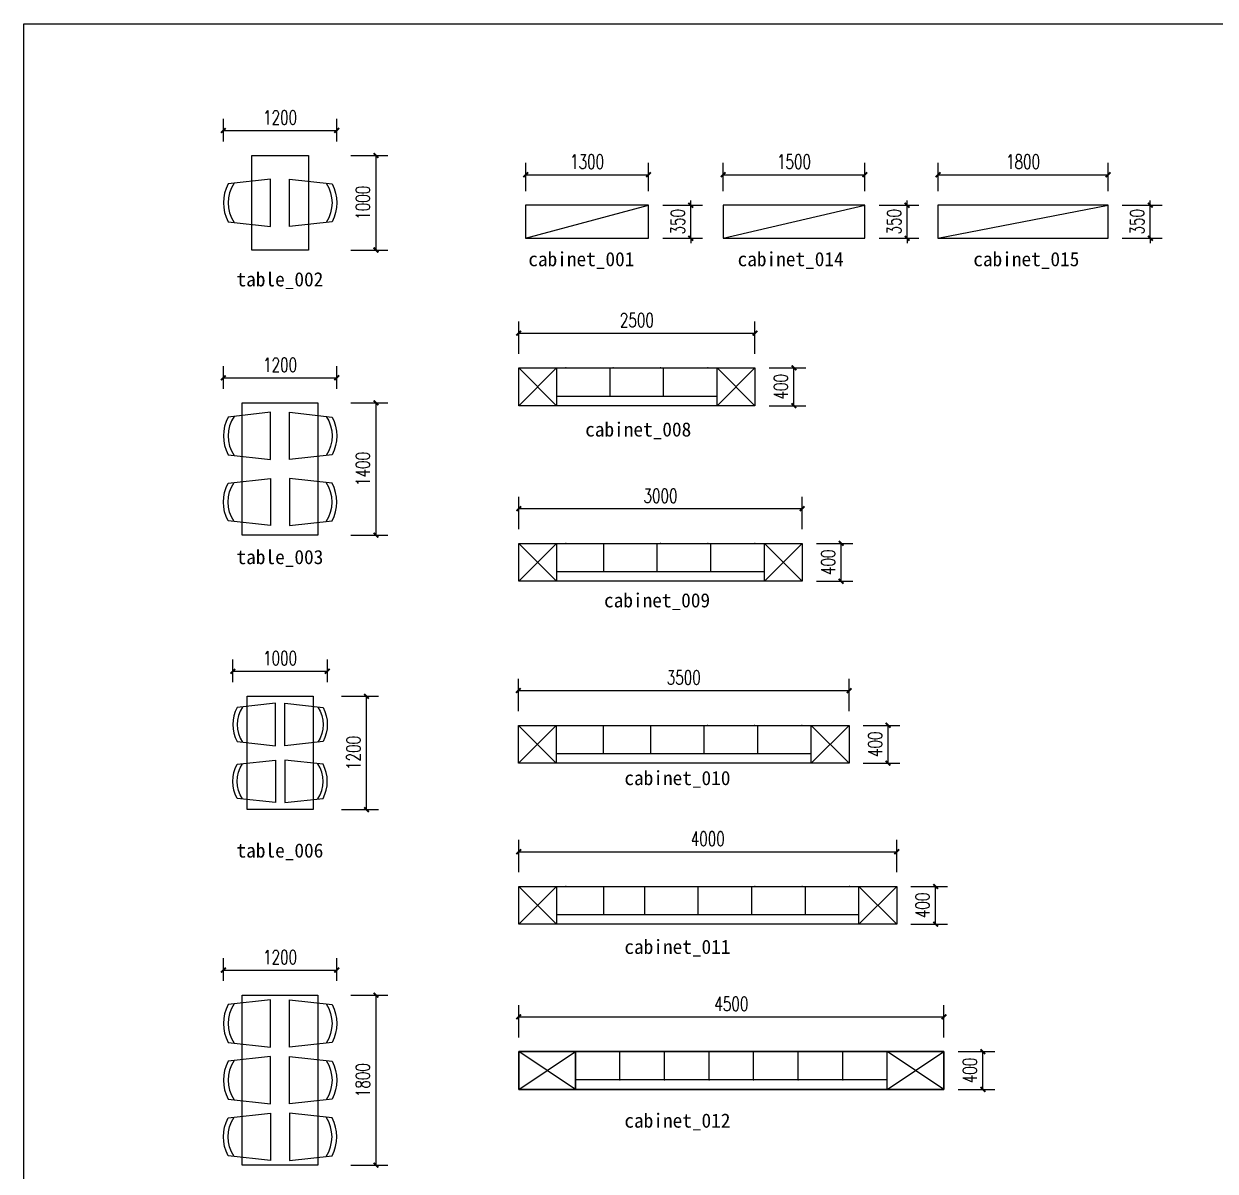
# Model space of a CAD drawing. Extents: x -39284 to 61125, y -120535 to -93658.
# Drawn here: x -39284 to -26676, y -107231 to -95085 of the extents above; entities that cross this region are included whole.
import ezdxf

# ---------------------------------------------------------------- set-up
doc = ezdxf.new("R2010")
doc.units = 0
doc.header["$LTSCALE"] = 1000
doc.header["$MEASUREMENT"] = 0
for name, color, linetype in [('PM-家具', 146, 'Continuous'), ('PUB_DIM', 3, 'Continuous'), ('WALL', 255, 'Continuous')]:
    doc.layers.add(name, color=color, linetype=linetype)
doc.styles.add('_TCH_DIM_T3', font='SIMPLEX', dxfattribs={"width": 0.705882, "bigfont": 'GBCBIG'})
doc.styles.get("Standard").update_dxf_attribs({"font": 'gbenor.shx', "bigfont": 'gbcbig.shx'})
doc.dimstyles.new('_TCH_ARCH&&50', dxfattribs={"dimtxt": 148.75, "dimasz": 50, "dimexe": 125, "dimexo": 150, "dimgap": 63.125, "dimtad": 1, "dimdec": 0, "dimzin": 0, "dimdsep": 46, "dimtxsty": '_TCH_DIM_T3', "dimblk": 'ARCHTICK', "dimcen": 0.09, "dimclrt": 7, "dimazin": 2, "dimtfac": 1, "dimtdec": 0, "dimtix": 1, "dimtmove": 2, "dimatfit": 3, "dimfxl": 50, "dimtolj": 1, "dimtzin": 0, "dimarcsym": 0})

# ---------------------------------------------------------------- blocks, each defined once
blk = doc.blocks.new('餐椅')
at = {"linetype": 'Continuous'}
blk.add_lwpolyline([(-37122, -100190), (-36672, -100240), (-36672, -99740), (-37122, -99790, 0.25)], format="xyb", close=True, dxfattribs=at)
at = {"color": 251, "linetype": 'Continuous'}
blk.add_arc((-36747, -99990), 375, 146.5109, 213.4891, dxfattribs=at)
blk = doc.blocks.new('450椅子')
at = {"linetype": 'Continuous'}
blk.add_lwpolyline([(-38284, -105674), (-37879, -105719), (-37879, -105269), (-38284, -105314, 0.25)], format="xyb", close=True, dxfattribs=at)
at = {"color": 251, "linetype": 'Continuous'}
blk.add_arc((-37947, -105494), 337, 146.5109, 213.4891, dxfattribs=at)
blk = doc.blocks.new('table003')
at = {"layer": 'PM-家具'}
blk.add_lwpolyline([(-36972, -99097), (-36172, -99097), (-36172, -100497), (-36972, -100497)], close=True, dxfattribs=at)
blk.add_blockref('餐椅', (0, 543), dxfattribs=at)
at = {"layer": 'PM-家具', "xscale": -1}
blk.add_blockref('餐椅', (-73144, 543), dxfattribs=at)
at = {"layer": 'PM-家具', "xscale": -1, "rotation": 180}
blk.add_blockref('餐椅', (0, -200137), dxfattribs=at)
at = {"layer": 'PM-家具', "rotation": 180}
blk.add_blockref('餐椅', (-73144, -200137), dxfattribs=at)
blk = doc.blocks.new('_ArchTick')
at = {"color": 0, "linetype": 'ByBlock', "const_width": 0.4}
blk.add_lwpolyline([(-0.5, -0.5), (0.5, 0.5)], dxfattribs=at)
blk = doc.blocks.new('*D83')
at = {"layer": 'Defpoints', "color": 0, "transparency": 16777216}
for p in [(-27809, -97005), (-27362, -97005), (-27809, -97355)]:
    blk.add_point(p, dxfattribs=at)
at = {"layer": 'PUB_DIM', "color": 0, "lineweight": -2, "transparency": 16777216}
for p, q in [((-27362, -97005), (-27362, -96955)), ((-27659, -97005), (-27237, -97005)), ((-27362, -97355), (-27362, -97005)), ((-27659, -97355), (-27237, -97355)), ((-27362, -97355), (-27362, -97405))]:
    blk.add_line(p, q, dxfattribs=at)
at = {"layer": 'PUB_DIM', "color": 0, "lineweight": -2, "transparency": 16777216, "xscale": 50, "yscale": 50, "zscale": 50}
for p, rotation in [((-27362, -97005), 270), ((-27362, -97355), 90)]:
    blk.add_blockref('_ArchTick', p, dxfattribs=dict(at, rotation=rotation))
at = {"layer": 'PUB_DIM', "color": 7, "transparency": 16777216, "insert": (-27500, -97180), "char_height": 148.8, "attachment_point": 5, "rotation": 90, "style": '_TCH_DIM_T3'}
blk.add_mtext('\\A1;350', dxfattribs=at)
blk = doc.blocks.new('*D84')
at = {"layer": 'Defpoints', "color": 0, "transparency": 16777216}
for p in [(-27809, -96682), (-29609, -97005), (-27809, -97005)]:
    blk.add_point(p, dxfattribs=at)
at = {"layer": 'PUB_DIM', "color": 0, "lineweight": -2, "transparency": 16777216}
for p, q in [((-29609, -96855), (-29609, -96557)), ((-27809, -96855), (-27809, -96557)), ((-29609, -96682), (-27809, -96682))]:
    blk.add_line(p, q, dxfattribs=at)
at = {"layer": 'PUB_DIM', "color": 0, "lineweight": -2, "transparency": 16777216, "xscale": 50, "yscale": 50, "zscale": 50, "rotation": 180}
blk.add_blockref('_ArchTick', (-29609, -96682), dxfattribs=at)
at = {"layer": 'PUB_DIM', "color": 0, "lineweight": -2, "transparency": 16777216, "xscale": 50, "yscale": 50, "zscale": 50}
blk.add_blockref('_ArchTick', (-27809, -96682), dxfattribs=at)
at = {"layer": 'PUB_DIM', "color": 7, "transparency": 16777216, "insert": (-28709, -96544), "char_height": 148.8, "attachment_point": 5, "style": '_TCH_DIM_T3'}
blk.add_mtext('\\A1;1800', dxfattribs=at)
blk = doc.blocks.new('*D85')
at = {"layer": 'Defpoints', "color": 0, "transparency": 16777216}
for p in [(-30383, -97005), (-29936, -97005), (-30383, -97355)]:
    blk.add_point(p, dxfattribs=at)
at = {"layer": 'PUB_DIM', "color": 0, "lineweight": -2, "transparency": 16777216}
for p, q in [((-29936, -97005), (-29936, -96955)), ((-30233, -97005), (-29811, -97005)), ((-29936, -97355), (-29936, -97005)), ((-30233, -97355), (-29811, -97355)), ((-29936, -97355), (-29936, -97405))]:
    blk.add_line(p, q, dxfattribs=at)
at = {"layer": 'PUB_DIM', "color": 0, "lineweight": -2, "transparency": 16777216, "xscale": 50, "yscale": 50, "zscale": 50}
for p, rotation in [((-29936, -97005), 270), ((-29936, -97355), 90)]:
    blk.add_blockref('_ArchTick', p, dxfattribs=dict(at, rotation=rotation))
at = {"layer": 'PUB_DIM', "color": 7, "transparency": 16777216, "insert": (-30074, -97180), "char_height": 148.8, "attachment_point": 5, "rotation": 90, "style": '_TCH_DIM_T3'}
blk.add_mtext('\\A1;350', dxfattribs=at)
blk = doc.blocks.new('*D86')
at = {"layer": 'Defpoints', "color": 0, "transparency": 16777216}
for p in [(-30383, -96682), (-31883, -97005), (-30383, -97005)]:
    blk.add_point(p, dxfattribs=at)
at = {"layer": 'PUB_DIM', "color": 0, "lineweight": -2, "transparency": 16777216}
for p, q in [((-31883, -96855), (-31883, -96557)), ((-30383, -96855), (-30383, -96557)), ((-31883, -96682), (-30383, -96682))]:
    blk.add_line(p, q, dxfattribs=at)
at = {"layer": 'PUB_DIM', "color": 0, "lineweight": -2, "transparency": 16777216, "xscale": 50, "yscale": 50, "zscale": 50, "rotation": 180}
blk.add_blockref('_ArchTick', (-31883, -96682), dxfattribs=at)
at = {"layer": 'PUB_DIM', "color": 0, "lineweight": -2, "transparency": 16777216, "xscale": 50, "yscale": 50, "zscale": 50}
blk.add_blockref('_ArchTick', (-30383, -96682), dxfattribs=at)
at = {"layer": 'PUB_DIM', "color": 7, "transparency": 16777216, "insert": (-31133, -96544), "char_height": 148.8, "attachment_point": 5, "style": '_TCH_DIM_T3'}
blk.add_mtext('\\A1;1500', dxfattribs=at)
blk = doc.blocks.new('*D87')
at = {"layer": 'Defpoints', "color": 0, "transparency": 16777216}
for p in [(-32673, -97005), (-32226, -97005), (-32673, -97355)]:
    blk.add_point(p, dxfattribs=at)
at = {"layer": 'PUB_DIM', "color": 0, "lineweight": -2, "transparency": 16777216}
for p, q in [((-32226, -97005), (-32226, -96955)), ((-32523, -97005), (-32101, -97005)), ((-32226, -97355), (-32226, -97005)), ((-32523, -97355), (-32101, -97355)), ((-32226, -97355), (-32226, -97405))]:
    blk.add_line(p, q, dxfattribs=at)
at = {"layer": 'PUB_DIM', "color": 0, "lineweight": -2, "transparency": 16777216, "xscale": 50, "yscale": 50, "zscale": 50}
for p, rotation in [((-32226, -97005), 270), ((-32226, -97355), 90)]:
    blk.add_blockref('_ArchTick', p, dxfattribs=dict(at, rotation=rotation))
at = {"layer": 'PUB_DIM', "color": 7, "transparency": 16777216, "insert": (-32363, -97180), "char_height": 148.8, "attachment_point": 5, "rotation": 90, "style": '_TCH_DIM_T3'}
blk.add_mtext('\\A1;350', dxfattribs=at)
blk = doc.blocks.new('*D88')
at = {"layer": 'Defpoints', "color": 0, "transparency": 16777216}
for p in [(-32673, -96682), (-33973, -97005), (-32673, -97005)]:
    blk.add_point(p, dxfattribs=at)
at = {"layer": 'PUB_DIM', "color": 0, "lineweight": -2, "transparency": 16777216}
for p, q in [((-33973, -96855), (-33973, -96557)), ((-32673, -96855), (-32673, -96557)), ((-33973, -96682), (-32673, -96682))]:
    blk.add_line(p, q, dxfattribs=at)
at = {"layer": 'PUB_DIM', "color": 0, "lineweight": -2, "transparency": 16777216, "xscale": 50, "yscale": 50, "zscale": 50, "rotation": 180}
blk.add_blockref('_ArchTick', (-33973, -96682), dxfattribs=at)
at = {"layer": 'PUB_DIM', "color": 0, "lineweight": -2, "transparency": 16777216, "xscale": 50, "yscale": 50, "zscale": 50}
blk.add_blockref('_ArchTick', (-32673, -96682), dxfattribs=at)
at = {"layer": 'PUB_DIM', "color": 7, "transparency": 16777216, "insert": (-33323, -96544), "char_height": 148.8, "attachment_point": 5, "style": '_TCH_DIM_T3'}
blk.add_mtext('\\A1;1300', dxfattribs=at)
blk = doc.blocks.new('*D89')
at = {"layer": 'Defpoints', "color": 0, "transparency": 16777216}
for p in [(-29546, -105965), (-29134, -105965), (-29546, -106365)]:
    blk.add_point(p, dxfattribs=at)
at = {"layer": 'PUB_DIM', "color": 0, "lineweight": -2, "transparency": 16777216}
for p, q in [((-29396, -105965), (-29009, -105965)), ((-29134, -106365), (-29134, -105965)), ((-29396, -106365), (-29009, -106365))]:
    blk.add_line(p, q, dxfattribs=at)
at = {"layer": 'PUB_DIM', "color": 0, "lineweight": -2, "transparency": 16777216, "xscale": 50, "yscale": 50, "zscale": 50}
for p, rotation in [((-29134, -105965), 90), ((-29134, -106365), 270)]:
    blk.add_blockref('_ArchTick', p, dxfattribs=dict(at, rotation=rotation))
at = {"layer": 'PUB_DIM', "color": 7, "transparency": 16777216, "insert": (-29272, -106165), "char_height": 148.8, "attachment_point": 5, "rotation": 90, "style": '_TCH_DIM_T3'}
blk.add_mtext('\\A1;400', dxfattribs=at)
blk = doc.blocks.new('*D90')
at = {"layer": 'Defpoints', "color": 0, "transparency": 16777216}
for p in [(-29546, -105597), (-34046, -105965), (-29546, -105965)]:
    blk.add_point(p, dxfattribs=at)
at = {"layer": 'PUB_DIM', "color": 0, "lineweight": -2, "transparency": 16777216}
for p, q in [((-34046, -105815), (-34046, -105472)), ((-29546, -105815), (-29546, -105472)), ((-34046, -105597), (-29546, -105597))]:
    blk.add_line(p, q, dxfattribs=at)
at = {"layer": 'PUB_DIM', "color": 0, "lineweight": -2, "transparency": 16777216, "xscale": 50, "yscale": 50, "zscale": 50, "rotation": 180}
blk.add_blockref('_ArchTick', (-34046, -105597), dxfattribs=at)
at = {"layer": 'PUB_DIM', "color": 0, "lineweight": -2, "transparency": 16777216, "xscale": 50, "yscale": 50, "zscale": 50}
blk.add_blockref('_ArchTick', (-29546, -105597), dxfattribs=at)
at = {"layer": 'PUB_DIM', "color": 7, "transparency": 16777216, "insert": (-31796, -105459), "char_height": 148.8, "attachment_point": 5, "style": '_TCH_DIM_T3'}
blk.add_mtext('\\A1;4500', dxfattribs=at)
blk = doc.blocks.new('*D93')
at = {"layer": 'Defpoints', "color": 0, "transparency": 16777216}
for p in [(-30046, -104217), (-29634, -104217), (-30046, -104617)]:
    blk.add_point(p, dxfattribs=at)
at = {"layer": 'PUB_DIM', "color": 0, "lineweight": -2, "transparency": 16777216}
for p, q in [((-29896, -104217), (-29509, -104217)), ((-29634, -104617), (-29634, -104217)), ((-29896, -104617), (-29509, -104617))]:
    blk.add_line(p, q, dxfattribs=at)
at = {"layer": 'PUB_DIM', "color": 0, "lineweight": -2, "transparency": 16777216, "xscale": 50, "yscale": 50, "zscale": 50}
for p, rotation in [((-29634, -104217), 90), ((-29634, -104617), 270)]:
    blk.add_blockref('_ArchTick', p, dxfattribs=dict(at, rotation=rotation))
at = {"layer": 'PUB_DIM', "color": 7, "transparency": 16777216, "insert": (-29772, -104417), "char_height": 148.8, "attachment_point": 5, "rotation": 90, "style": '_TCH_DIM_T3'}
blk.add_mtext('\\A1;400', dxfattribs=at)
blk = doc.blocks.new('*D94')
at = {"layer": 'Defpoints', "color": 0, "transparency": 16777216}
for p in [(-30046, -103849), (-34046, -104217), (-30046, -104217)]:
    blk.add_point(p, dxfattribs=at)
at = {"layer": 'PUB_DIM', "color": 0, "lineweight": -2, "transparency": 16777216}
for p, q in [((-34046, -104067), (-34046, -103724)), ((-30046, -104067), (-30046, -103724)), ((-34046, -103849), (-30046, -103849))]:
    blk.add_line(p, q, dxfattribs=at)
at = {"layer": 'PUB_DIM', "color": 0, "lineweight": -2, "transparency": 16777216, "xscale": 50, "yscale": 50, "zscale": 50, "rotation": 180}
blk.add_blockref('_ArchTick', (-34046, -103849), dxfattribs=at)
at = {"layer": 'PUB_DIM', "color": 0, "lineweight": -2, "transparency": 16777216, "xscale": 50, "yscale": 50, "zscale": 50}
blk.add_blockref('_ArchTick', (-30046, -103849), dxfattribs=at)
at = {"layer": 'PUB_DIM', "color": 7, "transparency": 16777216, "insert": (-32046, -103711), "char_height": 148.8, "attachment_point": 5, "style": '_TCH_DIM_T3'}
blk.add_mtext('\\A1;4000', dxfattribs=at)
blk = doc.blocks.new('*D95')
at = {"layer": 'Defpoints', "color": 0, "transparency": 16777216}
for p in [(-30550, -102511), (-30138, -102511), (-30550, -102911)]:
    blk.add_point(p, dxfattribs=at)
at = {"layer": 'PUB_DIM', "color": 0, "lineweight": -2, "transparency": 16777216}
for p, q in [((-30400, -102511), (-30013, -102511)), ((-30138, -102911), (-30138, -102511)), ((-30400, -102911), (-30013, -102911))]:
    blk.add_line(p, q, dxfattribs=at)
at = {"layer": 'PUB_DIM', "color": 0, "lineweight": -2, "transparency": 16777216, "xscale": 50, "yscale": 50, "zscale": 50}
for p, rotation in [((-30138, -102511), 90), ((-30138, -102911), 270)]:
    blk.add_blockref('_ArchTick', p, dxfattribs=dict(at, rotation=rotation))
at = {"layer": 'PUB_DIM', "color": 7, "transparency": 16777216, "insert": (-30275, -102711), "char_height": 148.8, "attachment_point": 5, "rotation": 90, "style": '_TCH_DIM_T3'}
blk.add_mtext('\\A1;400', dxfattribs=at)
blk = doc.blocks.new('*D96')
at = {"layer": 'Defpoints', "color": 0, "transparency": 16777216}
for p in [(-30550, -102143), (-34050, -102511), (-30550, -102511)]:
    blk.add_point(p, dxfattribs=at)
at = {"layer": 'PUB_DIM', "color": 0, "lineweight": -2, "transparency": 16777216}
for p, q in [((-34050, -102361), (-34050, -102018)), ((-30550, -102361), (-30550, -102018)), ((-34050, -102143), (-30550, -102143))]:
    blk.add_line(p, q, dxfattribs=at)
at = {"layer": 'PUB_DIM', "color": 0, "lineweight": -2, "transparency": 16777216, "xscale": 50, "yscale": 50, "zscale": 50, "rotation": 180}
blk.add_blockref('_ArchTick', (-34050, -102143), dxfattribs=at)
at = {"layer": 'PUB_DIM', "color": 0, "lineweight": -2, "transparency": 16777216, "xscale": 50, "yscale": 50, "zscale": 50}
blk.add_blockref('_ArchTick', (-30550, -102143), dxfattribs=at)
at = {"layer": 'PUB_DIM', "color": 7, "transparency": 16777216, "insert": (-32300, -102006), "char_height": 148.8, "attachment_point": 5, "style": '_TCH_DIM_T3'}
blk.add_mtext('\\A1;3500', dxfattribs=at)
blk = doc.blocks.new('*D97')
at = {"layer": 'Defpoints', "color": 0, "transparency": 16777216}
for p in [(-31046, -100585), (-30634, -100585), (-31046, -100985)]:
    blk.add_point(p, dxfattribs=at)
at = {"layer": 'PUB_DIM', "color": 0, "lineweight": -2, "transparency": 16777216}
for p, q in [((-30896, -100585), (-30509, -100585)), ((-30634, -100985), (-30634, -100585)), ((-30896, -100985), (-30509, -100985))]:
    blk.add_line(p, q, dxfattribs=at)
at = {"layer": 'PUB_DIM', "color": 0, "lineweight": -2, "transparency": 16777216, "xscale": 50, "yscale": 50, "zscale": 50}
for p, rotation in [((-30634, -100585), 90), ((-30634, -100985), 270)]:
    blk.add_blockref('_ArchTick', p, dxfattribs=dict(at, rotation=rotation))
at = {"layer": 'PUB_DIM', "color": 7, "transparency": 16777216, "insert": (-30772, -100785), "char_height": 148.8, "attachment_point": 5, "rotation": 90, "style": '_TCH_DIM_T3'}
blk.add_mtext('\\A1;400', dxfattribs=at)
blk = doc.blocks.new('*D98')
at = {"layer": 'Defpoints', "color": 0, "transparency": 16777216}
for p in [(-31046, -100217), (-34046, -100585), (-31046, -100585)]:
    blk.add_point(p, dxfattribs=at)
at = {"layer": 'PUB_DIM', "color": 0, "lineweight": -2, "transparency": 16777216}
for p, q in [((-34046, -100435), (-34046, -100092)), ((-31046, -100435), (-31046, -100092)), ((-34046, -100217), (-31046, -100217))]:
    blk.add_line(p, q, dxfattribs=at)
at = {"layer": 'PUB_DIM', "color": 0, "lineweight": -2, "transparency": 16777216, "xscale": 50, "yscale": 50, "zscale": 50, "rotation": 180}
blk.add_blockref('_ArchTick', (-34046, -100217), dxfattribs=at)
at = {"layer": 'PUB_DIM', "color": 0, "lineweight": -2, "transparency": 16777216, "xscale": 50, "yscale": 50, "zscale": 50}
blk.add_blockref('_ArchTick', (-31046, -100217), dxfattribs=at)
at = {"layer": 'PUB_DIM', "color": 7, "transparency": 16777216, "insert": (-32546, -100080), "char_height": 148.8, "attachment_point": 5, "style": '_TCH_DIM_T3'}
blk.add_mtext('\\A1;3000', dxfattribs=at)
blk = doc.blocks.new('*D99')
at = {"layer": 'Defpoints', "color": 0, "transparency": 16777216}
for p in [(-31546, -98727), (-31134, -98727), (-31546, -99127)]:
    blk.add_point(p, dxfattribs=at)
at = {"layer": 'PUB_DIM', "color": 0, "lineweight": -2, "transparency": 16777216}
for p, q in [((-31396, -98727), (-31009, -98727)), ((-31134, -99127), (-31134, -98727)), ((-31396, -99127), (-31009, -99127))]:
    blk.add_line(p, q, dxfattribs=at)
at = {"layer": 'PUB_DIM', "color": 0, "lineweight": -2, "transparency": 16777216, "xscale": 50, "yscale": 50, "zscale": 50}
for p, rotation in [((-31134, -98727), 90), ((-31134, -99127), 270)]:
    blk.add_blockref('_ArchTick', p, dxfattribs=dict(at, rotation=rotation))
at = {"layer": 'PUB_DIM', "color": 7, "transparency": 16777216, "insert": (-31272, -98927), "char_height": 148.8, "attachment_point": 5, "rotation": 90, "style": '_TCH_DIM_T3'}
blk.add_mtext('\\A1;400', dxfattribs=at)
blk = doc.blocks.new('*D100')
at = {"layer": 'Defpoints', "color": 0, "transparency": 16777216}
for p in [(-31546, -98360), (-34046, -98727), (-31546, -98727)]:
    blk.add_point(p, dxfattribs=at)
at = {"layer": 'PUB_DIM', "color": 0, "lineweight": -2, "transparency": 16777216}
for p, q in [((-34046, -98577), (-34046, -98235)), ((-31546, -98577), (-31546, -98235)), ((-34046, -98360), (-31546, -98360))]:
    blk.add_line(p, q, dxfattribs=at)
at = {"layer": 'PUB_DIM', "color": 0, "lineweight": -2, "transparency": 16777216, "xscale": 50, "yscale": 50, "zscale": 50, "rotation": 180}
blk.add_blockref('_ArchTick', (-34046, -98360), dxfattribs=at)
at = {"layer": 'PUB_DIM', "color": 0, "lineweight": -2, "transparency": 16777216, "xscale": 50, "yscale": 50, "zscale": 50}
blk.add_blockref('_ArchTick', (-31546, -98360), dxfattribs=at)
at = {"layer": 'PUB_DIM', "color": 7, "transparency": 16777216, "insert": (-32796, -98222), "char_height": 148.8, "attachment_point": 5, "style": '_TCH_DIM_T3'}
blk.add_mtext('\\A1;2500', dxfattribs=at)
blk = doc.blocks.new('*D103')
at = {"layer": 'Defpoints', "color": 0, "transparency": 16777216}
for p in [(-36072, -102203), (-35657, -102203), (-36072, -103403)]:
    blk.add_point(p, dxfattribs=at)
at = {"layer": 'PUB_DIM', "color": 0, "lineweight": -2, "transparency": 16777216}
for p, q in [((-35922, -102203), (-35532, -102203)), ((-35657, -103403), (-35657, -102203)), ((-35922, -103403), (-35532, -103403))]:
    blk.add_line(p, q, dxfattribs=at)
at = {"layer": 'PUB_DIM', "color": 0, "lineweight": -2, "transparency": 16777216, "xscale": 50, "yscale": 50, "zscale": 50}
for p, rotation in [((-35657, -102203), 90), ((-35657, -103403), 270)]:
    blk.add_blockref('_ArchTick', p, dxfattribs=dict(at, rotation=rotation))
at = {"layer": 'PUB_DIM', "color": 7, "transparency": 16777216, "insert": (-35795, -102803), "char_height": 148.8, "attachment_point": 5, "rotation": 90, "style": '_TCH_DIM_T3'}
blk.add_mtext('\\A1;1200', dxfattribs=at)
blk = doc.blocks.new('*D104')
at = {"layer": 'Defpoints', "color": 0, "transparency": 16777216}
for p in [(-36072, -101939), (-37072, -102203), (-36072, -102203)]:
    blk.add_point(p, dxfattribs=at)
at = {"layer": 'PUB_DIM', "color": 0, "lineweight": -2, "transparency": 16777216}
for p, q in [((-37072, -102053), (-37072, -101814)), ((-36072, -102053), (-36072, -101814)), ((-37072, -101939), (-36072, -101939))]:
    blk.add_line(p, q, dxfattribs=at)
at = {"layer": 'PUB_DIM', "color": 0, "lineweight": -2, "transparency": 16777216, "xscale": 50, "yscale": 50, "zscale": 50, "rotation": 180}
blk.add_blockref('_ArchTick', (-37072, -101939), dxfattribs=at)
at = {"layer": 'PUB_DIM', "color": 0, "lineweight": -2, "transparency": 16777216, "xscale": 50, "yscale": 50, "zscale": 50}
blk.add_blockref('_ArchTick', (-36072, -101939), dxfattribs=at)
at = {"layer": 'PUB_DIM', "color": 7, "transparency": 16777216, "insert": (-36572, -101801), "char_height": 148.8, "attachment_point": 5, "style": '_TCH_DIM_T3'}
blk.add_mtext('\\A1;1000', dxfattribs=at)
blk = doc.blocks.new('*D105')
at = {"layer": 'Defpoints', "color": 0, "transparency": 16777216}
for p in [(-35972, -105367), (-35557, -105367), (-35972, -107167)]:
    blk.add_point(p, dxfattribs=at)
at = {"layer": 'PUB_DIM', "color": 0, "lineweight": -2, "transparency": 16777216}
for p, q in [((-35822, -105367), (-35432, -105367)), ((-35557, -107167), (-35557, -105367)), ((-35822, -107167), (-35432, -107167))]:
    blk.add_line(p, q, dxfattribs=at)
at = {"layer": 'PUB_DIM', "color": 0, "lineweight": -2, "transparency": 16777216, "xscale": 50, "yscale": 50, "zscale": 50}
for p, rotation in [((-35557, -105367), 90), ((-35557, -107167), 270)]:
    blk.add_blockref('_ArchTick', p, dxfattribs=dict(at, rotation=rotation))
at = {"layer": 'PUB_DIM', "color": 7, "transparency": 16777216, "insert": (-35695, -106267), "char_height": 148.8, "attachment_point": 5, "rotation": 90, "style": '_TCH_DIM_T3'}
blk.add_mtext('\\A1;1800', dxfattribs=at)
blk = doc.blocks.new('*D106')
at = {"layer": 'Defpoints', "color": 0, "transparency": 16777216}
for p in [(-35972, -105102), (-37172, -105367), (-35972, -105367)]:
    blk.add_point(p, dxfattribs=at)
at = {"layer": 'PUB_DIM', "color": 0, "lineweight": -2, "transparency": 16777216}
for p, q in [((-37172, -105217), (-37172, -104977)), ((-35972, -105217), (-35972, -104977)), ((-37172, -105102), (-35972, -105102))]:
    blk.add_line(p, q, dxfattribs=at)
at = {"layer": 'PUB_DIM', "color": 0, "lineweight": -2, "transparency": 16777216, "xscale": 50, "yscale": 50, "zscale": 50, "rotation": 180}
blk.add_blockref('_ArchTick', (-37172, -105102), dxfattribs=at)
at = {"layer": 'PUB_DIM', "color": 0, "lineweight": -2, "transparency": 16777216, "xscale": 50, "yscale": 50, "zscale": 50}
blk.add_blockref('_ArchTick', (-35972, -105102), dxfattribs=at)
at = {"layer": 'PUB_DIM', "color": 7, "transparency": 16777216, "insert": (-36572, -104965), "char_height": 148.8, "attachment_point": 5, "style": '_TCH_DIM_T3'}
blk.add_mtext('\\A1;1200', dxfattribs=at)
blk = doc.blocks.new('*D107')
at = {"layer": 'Defpoints', "color": 0, "transparency": 16777216}
for p in [(-35972, -99097), (-35557, -99097), (-35972, -100497)]:
    blk.add_point(p, dxfattribs=at)
at = {"layer": 'PUB_DIM', "color": 0, "lineweight": -2, "transparency": 16777216}
for p, q in [((-35822, -99097), (-35432, -99097)), ((-35557, -100497), (-35557, -99097)), ((-35822, -100497), (-35432, -100497))]:
    blk.add_line(p, q, dxfattribs=at)
at = {"layer": 'PUB_DIM', "color": 0, "lineweight": -2, "transparency": 16777216, "xscale": 50, "yscale": 50, "zscale": 50}
for p, rotation in [((-35557, -99097), 90), ((-35557, -100497), 270)]:
    blk.add_blockref('_ArchTick', p, dxfattribs=dict(at, rotation=rotation))
at = {"layer": 'PUB_DIM', "color": 7, "transparency": 16777216, "insert": (-35695, -99797), "char_height": 148.8, "attachment_point": 5, "rotation": 90, "style": '_TCH_DIM_T3'}
blk.add_mtext('\\A1;1400', dxfattribs=at)
blk = doc.blocks.new('*D108')
at = {"layer": 'Defpoints', "color": 0, "transparency": 16777216}
for p in [(-35972, -98832), (-37172, -99097), (-35972, -99097)]:
    blk.add_point(p, dxfattribs=at)
at = {"layer": 'PUB_DIM', "color": 0, "lineweight": -2, "transparency": 16777216}
for p, q in [((-37172, -98947), (-37172, -98707)), ((-35972, -98947), (-35972, -98707)), ((-37172, -98832), (-35972, -98832))]:
    blk.add_line(p, q, dxfattribs=at)
at = {"layer": 'PUB_DIM', "color": 0, "lineweight": -2, "transparency": 16777216, "xscale": 50, "yscale": 50, "zscale": 50, "rotation": 180}
blk.add_blockref('_ArchTick', (-37172, -98832), dxfattribs=at)
at = {"layer": 'PUB_DIM', "color": 0, "lineweight": -2, "transparency": 16777216, "xscale": 50, "yscale": 50, "zscale": 50}
blk.add_blockref('_ArchTick', (-35972, -98832), dxfattribs=at)
at = {"layer": 'PUB_DIM', "color": 7, "transparency": 16777216, "insert": (-36572, -98695), "char_height": 148.8, "attachment_point": 5, "style": '_TCH_DIM_T3'}
blk.add_mtext('\\A1;1200', dxfattribs=at)
blk = doc.blocks.new('*D109')
at = {"layer": 'Defpoints', "color": 0, "transparency": 16777216}
for p in [(-35972, -96479), (-35557, -96479), (-35972, -97479)]:
    blk.add_point(p, dxfattribs=at)
at = {"layer": 'PUB_DIM', "color": 0, "lineweight": -2, "transparency": 16777216}
for p, q in [((-35822, -96479), (-35432, -96479)), ((-35557, -97479), (-35557, -96479)), ((-35822, -97479), (-35432, -97479))]:
    blk.add_line(p, q, dxfattribs=at)
at = {"layer": 'PUB_DIM', "color": 0, "lineweight": -2, "transparency": 16777216, "xscale": 50, "yscale": 50, "zscale": 50}
for p, rotation in [((-35557, -96479), 90), ((-35557, -97479), 270)]:
    blk.add_blockref('_ArchTick', p, dxfattribs=dict(at, rotation=rotation))
at = {"layer": 'PUB_DIM', "color": 7, "transparency": 16777216, "insert": (-35695, -96979), "char_height": 148.8, "attachment_point": 5, "rotation": 90, "style": '_TCH_DIM_T3'}
blk.add_mtext('\\A1;1000', dxfattribs=at)
blk = doc.blocks.new('*D110')
at = {"layer": 'Defpoints', "color": 0, "transparency": 16777216}
for p in [(-35972, -96214), (-37172, -96479), (-35972, -96479)]:
    blk.add_point(p, dxfattribs=at)
at = {"layer": 'PUB_DIM', "color": 0, "lineweight": -2, "transparency": 16777216}
for p, q in [((-37172, -96329), (-37172, -96089)), ((-35972, -96329), (-35972, -96089)), ((-37172, -96214), (-35972, -96214))]:
    blk.add_line(p, q, dxfattribs=at)
at = {"layer": 'PUB_DIM', "color": 0, "lineweight": -2, "transparency": 16777216, "xscale": 50, "yscale": 50, "zscale": 50, "rotation": 180}
blk.add_blockref('_ArchTick', (-37172, -96214), dxfattribs=at)
at = {"layer": 'PUB_DIM', "color": 0, "lineweight": -2, "transparency": 16777216, "xscale": 50, "yscale": 50, "zscale": 50}
blk.add_blockref('_ArchTick', (-35972, -96214), dxfattribs=at)
at = {"layer": 'PUB_DIM', "color": 7, "transparency": 16777216, "insert": (-36572, -96077), "char_height": 148.8, "attachment_point": 5, "style": '_TCH_DIM_T3'}
blk.add_mtext('\\A1;1200', dxfattribs=at)

msp = doc.modelspace()

# ---------------------------------------------------------------- linework, layer by layer
at = {"linetype": 'Continuous'}
for p, q in [((-29546.5, -105964.6), (-34046.5, -105964.6)), ((-34046.5, -105964.6), (-34046.5, -106364.6)), ((-33446.5, -106364.6), (-33446.5, -105964.6)), ((-30146.5, -106364.6), (-30146.5, -105964.6)), ((-29546.5, -106364.6), (-29546.5, -105964.6)), ((-34046.5, -106364.6), (-29546.5, -106364.6))]:
    msp.add_line(p, q, dxfattribs=at)
at = {"color": 146}
for p in [(-32049.8, -102511), (-31549.8, -102511), (-31049.8, -102511), (-33546.5, -104216.6), (-31546.5, -104216.6), (-31046.5, -104216.6), (-30546.5, -104216.6), (-33546.5, -105964.6), (-31046.5, -105964.6), (-30546.5, -105964.6), (-30046.5, -105964.6)]:
    msp.add_point(p, dxfattribs=at)
at = {"layer": 'PM-家具', "color": 251}
for p, q in [((-33973.2, -97355.2), (-32673.2, -97005.2)), ((-31883.3, -97355.2), (-30383.3, -97005.2)), ((-29609.3, -97355.2), (-27809.3, -97005.2)), ((-33646.5, -99127.2), (-34046.5, -98727.2)), ((-34046.5, -99127.2), (-33646.5, -98727.2)), ((-33079.8, -99027.2), (-33079.8, -98727.2)), ((-32513.1, -99027.2), (-32513.1, -98727.2)), ((-31546.5, -99127.2), (-31946.5, -98727.2)), ((-31946.5, -99127.2), (-31546.5, -98727.2)), ((-33646.5, -99027.2), (-31946.5, -99027.2)), ((-34046.5, -100984.8), (-33646.5, -100584.8)), ((-33646.5, -100984.8), (-34046.5, -100584.8)), ((-33146.5, -100884.8), (-33146.5, -100584.8)), ((-32579.8, -100884.8), (-32579.8, -100584.8)), ((-32013.1, -100884.8), (-32013.1, -100584.8)), ((-31446.5, -100984.8), (-31046.5, -100584.8)), ((-31046.5, -100984.8), (-31446.5, -100584.8)), ((-31446.5, -100884.8), (-33646.5, -100884.8)), ((-34049.8, -102911), (-33649.8, -102511)), ((-33649.8, -102911), (-34049.8, -102511)), ((-33149.8, -102811), (-33149.8, -102511)), ((-32649.8, -102811), (-32649.8, -102511)), ((-32083.2, -102811), (-32083.2, -102511)), ((-31516.5, -102811), (-31516.5, -102511)), ((-30949.8, -102911), (-30549.8, -102511)), ((-30549.8, -102911), (-30949.8, -102511)), ((-30949.8, -102811), (-33649.8, -102811)), ((-34046.5, -104616.6), (-33646.5, -104216.6)), ((-33646.5, -104616.6), (-34046.5, -104216.6)), ((-33146.5, -104516.6), (-33146.5, -104216.6)), ((-32713.1, -104516.6), (-32713.1, -104216.6)), ((-32146.5, -104516.6), (-32146.5, -104216.6)), ((-31579.8, -104516.6), (-31579.8, -104216.6)), ((-31013.1, -104516.6), (-31013.1, -104216.6)), ((-30446.5, -104616.6), (-30046.5, -104216.6)), ((-30046.5, -104616.6), (-30446.5, -104216.6)), ((-30446.5, -104516.6), (-33646.5, -104516.6)), ((-33446.5, -106364.6), (-34046.5, -105964.6)), ((-34046.5, -106364.6), (-33446.5, -105964.6)), ((-32975, -106264.6), (-32975, -105964.6)), ((-32503.6, -106264.6), (-32503.6, -105964.6)), ((-32032.2, -106264.6), (-32032.2, -105964.6)), ((-31560.7, -106264.6), (-31560.7, -105964.6)), ((-31089.3, -106264.6), (-31089.3, -105964.6)), ((-30617.9, -106264.6), (-30617.9, -105964.6)), ((-30146.5, -106364.6), (-29546.5, -105964.6)), ((-29546.5, -106364.6), (-30146.5, -105964.6)), ((-30146.5, -106264.6), (-33446.5, -106264.6))]:
    msp.add_line(p, q, dxfattribs=at)
at = {"layer": 'PM-家具'}
msp.add_line((-31946.5, -99127.2), (-31946.5, -98727.2), dxfattribs=at)
for points in [[(-36872.2, -96479.2), (-36272.2, -96479.2), (-36272.2, -97479.2), (-36872.2, -97479.2)], [(-33973.2, -97355.2), (-32673.2, -97355.2), (-32673.2, -97005.2), (-33973.2, -97005.2)], [(-31883.3, -97355.2), (-30383.3, -97355.2), (-30383.3, -97005.2), (-31883.3, -97005.2)], [(-29609.3, -97355.2), (-27809.3, -97355.2), (-27809.3, -97005.2), (-29609.3, -97005.2)], [(-34046.5, -98727.2), (-33646.5, -98727.2), (-33646.5, -99127.2), (-34046.5, -99127.2)], [(-34046.5, -98727.2), (-31546.5, -98727.2), (-31546.5, -99127.2), (-34046.5, -99127.2)], [(-31946.5, -98727.2), (-31546.5, -98727.2), (-31546.5, -99127.2), (-31946.5, -99127.2)], [(-34046.5, -100584.8), (-31046.5, -100584.8), (-31046.5, -100984.8), (-34046.5, -100984.8)], [(-34046.5, -100584.8), (-33646.5, -100584.8), (-33646.5, -100984.8), (-34046.5, -100984.8)], [(-31446.5, -100584.8), (-31046.5, -100584.8), (-31046.5, -100984.8), (-31446.5, -100984.8)], [(-36922.2, -102203.4), (-36222.2, -102203.4), (-36222.2, -103403.4), (-36922.2, -103403.4)], [(-34049.8, -102511), (-33649.8, -102511), (-33649.8, -102911), (-34049.8, -102911)], [(-34049.8, -102511), (-30549.8, -102511), (-30549.8, -102911), (-34049.8, -102911)], [(-30949.8, -102511), (-30549.8, -102511), (-30549.8, -102911), (-30949.8, -102911)], [(-34046.5, -104216.6), (-33646.5, -104216.6), (-33646.5, -104616.6), (-34046.5, -104616.6)], [(-34046.5, -104216.6), (-30046.5, -104216.6), (-30046.5, -104616.6), (-34046.5, -104616.6)], [(-30446.5, -104216.6), (-30046.5, -104216.6), (-30046.5, -104616.6), (-30446.5, -104616.6)], [(-36972.2, -105367), (-36172.2, -105367), (-36172.2, -107167), (-36972.2, -107167)], [(-34046.5, -105964.6), (-33446.5, -105964.6), (-33446.5, -106364.6), (-34046.5, -106364.6)], [(-34046.5, -105964.6), (-29546.5, -105964.6), (-29546.5, -106364.6), (-34046.5, -106364.6)], [(-30146.5, -105964.6), (-29546.5, -105964.6), (-29546.5, -106364.6), (-30146.5, -106364.6)]]:
    msp.add_lwpolyline(points, close=True, dxfattribs=at)
for p in [(-33546.5, -98727.2), (-33046.5, -98727.2), (-32546.5, -98727.2), (-32046.5, -98727.2), (-33546.5, -100584.8), (-32546.5, -100584.8), (-32046.5, -100584.8), (-31546.5, -100584.8)]:
    msp.add_point(p, dxfattribs=at)
at = {"layer": 'PM-家具', "color": 251}
for p in [(-32975, -106264.6), (-32503.6, -106264.6), (-32032.2, -106264.6), (-31560.7, -106264.6), (-31089.3, -106264.6), (-30617.9, -106264.6)]:
    msp.add_point(p, dxfattribs=at)
at = {"layer": 'WALL'}
msp.add_lwpolyline([(-39284.2, -95084.6), (1368.2, -95084.6), (1368.2, -120534.6), (-39284.2, -120534.6)], close=True, dxfattribs=at)

# ---------------------------------------------------------------- block references
at = {"layer": 'PM-家具'}
for name, p in [('餐椅', (0, 3010.7)), ('table003', (0, 0)), ('450椅子', (1257.2, 2991)), ('餐椅', (0, -5677.1)), ('餐椅', (0, -6277.1))]:
    msp.add_blockref(name, p, dxfattribs=at)
at = {"layer": 'PM-家具', "xscale": -1}
for name, p in [('餐椅', (-73144.4, 3010.7)), ('450椅子', (-74401.7, 2991)), ('餐椅', (-73144.4, -5677.1)), ('餐椅', (-73144.4, -6277.1))]:
    msp.add_blockref(name, p, dxfattribs=at)
at = {"layer": 'PM-家具', "xscale": -1, "rotation": 180}
for name, p in [('450椅子', (1257.2, -208597.8)), ('餐椅', (0, -206856.8))]:
    msp.add_blockref(name, p, dxfattribs=at)
at = {"layer": 'PM-家具', "rotation": 180}
for name, p in [('450椅子', (-74401.7, -208597.8)), ('餐椅', (-73144.4, -206856.8))]:
    msp.add_blockref(name, p, dxfattribs=at)

# ---------------------------------------------------------------- texts
at = {"char_height": 150, "attachment_point": 1}
for s, insert in [('{\\f@FangSong|b0|i0|c134|p49;cabinet_001}', (-33945.1, -97500.6)), ('{\\f@FangSong|b0|i0|c134|p49;cabinet_014}', (-31730.1, -97500.6)), ('{\\f@FangSong|b0|i0|c134|p49;cabinet_015}', (-29235.8, -97500.6)), ('{\\f@FangSong|b0|i0|c134|p49;table_002}', (-37032.9, -97714)), ('{\\f@FangSong|b0|i0|c134|p49;cabinet_008}', (-33343, -99303.6)), ('{\\f@FangSong|b0|i0|c134|p49;table_003}', (-37032.9, -100654.5)), ('{\\f@FangSong|b0|i0|c134|p49;cabinet_009}', (-33143.6, -101112.5)), ('{\\f@FangSong|b0|i0|c134|p49;cabinet_010}', (-32928.2, -102993.8)), ('{\\f@FangSong|b0|i0|c134|p49;table_006}', (-37032.9, -103760.8)), ('{\\f@FangSong|b0|i0|c134|p49;cabinet_011}', (-32928.2, -104780.7)), ('{\\f@FangSong|b0|i0|c134|p49;cabinet_012}', (-32928.2, -106620.1))]:
    msp.add_mtext_dynamic_manual_height_columns(s, width=1434.402, gutter_width=1750, heights=[0], dxfattribs=dict(at, insert=insert))

# ---------------------------------------------------------------- dimensions: what is measured, and where the dimension line sits
at = {"layer": 'PUB_DIM'}
for p1, p2, distance, picture, middle in [((-37172.2, -96479.2), (-35972.2, -96479.2), 264.8, '*D110', (-36572.2, -96076.9)), ((-35972.2, -97479.2), (-35972.2, -96479.2), -415.1, '*D109', (-35694.6, -96979.2)), ((-33973.2, -97005.2), (-32673.2, -97005.2), 323.2, '*D88', (-33323.2, -96544.5)), ((-31883.3, -97005.2), (-30383.3, -97005.2), 323.2, '*D86', (-31133.3, -96544.5)), ((-29609.3, -97005.2), (-27809.3, -97005.2), 323.2, '*D84', (-28709.3, -96544.5)), ((-32673.2, -97355.2), (-32673.2, -97005.2), -447.3, '*D87', (-32363.4, -97180.2)), ((-30383.3, -97355.2), (-30383.3, -97005.2), -447.3, '*D85', (-30073.5, -97180.2)), ((-27809.3, -97355.2), (-27809.3, -97005.2), -447.3, '*D83', (-27499.5, -97180.2)), ((-34046.5, -98727.2), (-31546.5, -98727.2), 367.6, '*D100', (-32796.5, -98222.1)), ((-37172.2, -99097.2), (-35972.2, -99097.2), 264.8, '*D108', (-36572.2, -98694.9)), ((-31546.5, -99127.2), (-31546.5, -98727.2), -412.1, '*D99', (-31271.8, -98927.2)), ((-35972.2, -100497.2), (-35972.2, -99097.2), -415.1, '*D107', (-35694.6, -99797.2)), ((-34046.5, -100584.8), (-31046.5, -100584.8), 367.6, '*D98', (-32546.5, -100079.6)), ((-31046.5, -100984.8), (-31046.5, -100584.8), -412.1, '*D97', (-30771.8, -100784.8)), ((-37072.2, -102203.4), (-36072.2, -102203.4), 264.8, '*D104', (-36572.2, -101801.2)), ((-34049.8, -102511), (-30549.8, -102511), 367.6, '*D96', (-32299.8, -102005.9)), ((-36072.2, -103403.4), (-36072.2, -102203.4), -415.1, '*D103', (-35794.6, -102803.4)), ((-30549.8, -102911), (-30549.8, -102511), -412.1, '*D95', (-30275.2, -102711)), ((-34046.5, -104216.6), (-30046.5, -104216.6), 367.6, '*D94', (-32046.5, -103711.4)), ((-30046.5, -104616.6), (-30046.5, -104216.6), -412.1, '*D93', (-29771.8, -104416.6)), ((-37172.2, -105367), (-35972.2, -105367), 264.8, '*D106', (-36572.2, -104964.7)), ((-35972.2, -107167), (-35972.2, -105367), -415.1, '*D105', (-35694.6, -106267)), ((-34046.5, -105964.6), (-29546.5, -105964.6), 367.6, '*D90', (-31796.5, -105459.4)), ((-29546.5, -106364.6), (-29546.5, -105964.6), -412.1, '*D89', (-29271.8, -106164.6))]:
    dim = msp.add_aligned_dim(p1=p1, p2=p2, distance=distance, dimstyle='_TCH_ARCH&&50', dxfattribs=at)
    dim.commit()
    dim.dimension.update_dxf_attribs({"geometry": picture, "text_midpoint": middle})

doc.saveas('drawing.dxf')
